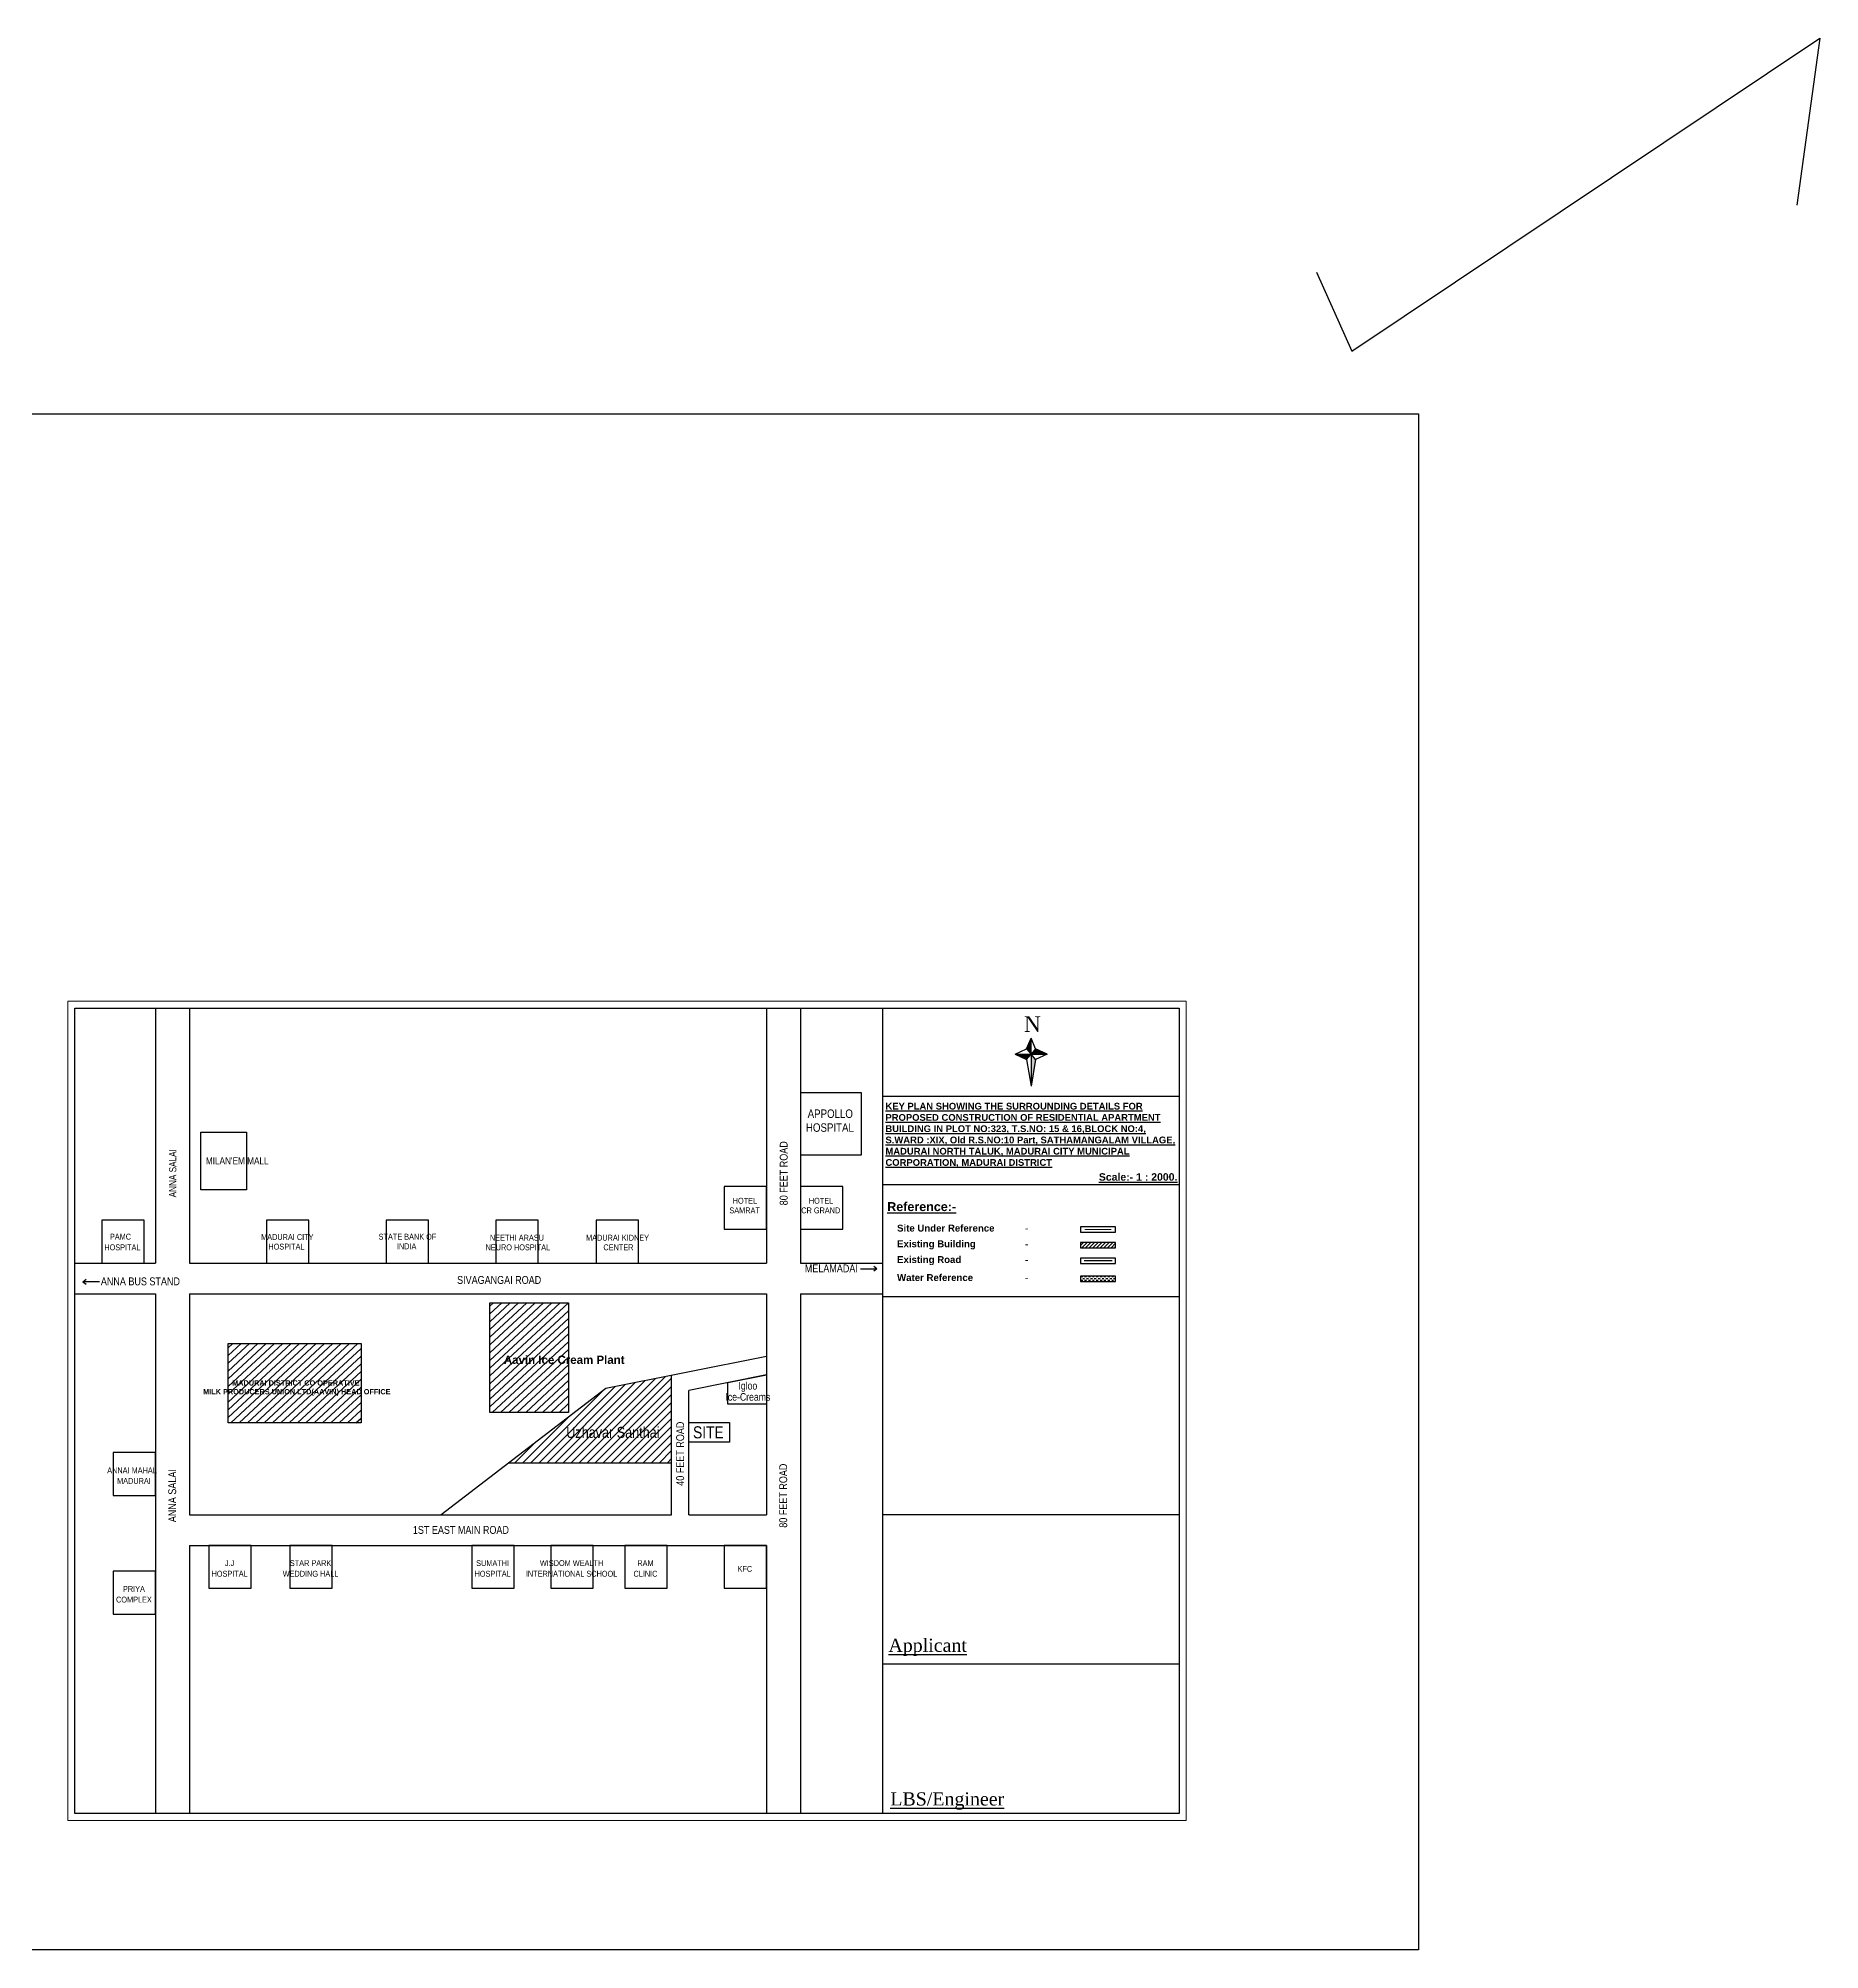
# Model space of a CAD drawing. Header units: metres. Extents: x 7583 to 7845, y 447 to 541.
# Drawn here: x 7759.5 to 7844.8, y 449.5 to 541 of the extents above; entities that cross this region are included whole.
import ezdxf
from ezdxf.enums import TextEntityAlignment as Align

# ---------------------------------------------------------------- set-up
doc = ezdxf.new("R2010")
doc.units = ezdxf.units.M
doc.layers.add('LOCATION_PLAN', color=7, linetype='Continuous', lineweight=0)
doc.styles.add('CODE', font='arialbd.ttf')
doc.styles.add('CORP LOCATION', font='ARIALN.TTF')
doc.styles.add('style4', font='arialbd.ttf', dxfattribs={"height": 3.81})
doc.styles.add('Times New', font='times.ttf')
doc.styles.add('TR', font='arialbd.ttf')

msp = doc.modelspace()

# ---------------------------------------------------------------- hatches: boundary and pattern name
h = msp.add_hatch()
h.set_pattern_fill('ANSI31', color=256, scale=0.990026, style=0)
h.set_pattern_definition([(45, (7559.87837, 430.87091), (-0.08750673, 0.08750673), [])])
h.paths.add_polyline_path([(7811.107, 483.324), (7809.433, 483.324), (7809.433, 483.073), (7811.107, 483.073)])
h = msp.add_hatch()
h.set_pattern_fill('DASH', color=256, scale=0.029129)
h.set_pattern_definition([(0, (7544.7537, 325.03303), (0.092483292, 0.092483292), [0.09248329, -0.09248329])])
h.paths.add_polyline_path([(7811.107, 481.457), (7811.107, 481.708), (7809.433, 481.708), (7809.433, 481.457)])
h = msp.add_hatch()
h.set_pattern_fill('ANSI31', color=256, scale=0.085541, angle=-2.12407, style=0)
h.set_pattern_definition([(42.8759278, (174.2713, 4594.97814), (-0.184794299, 0.199029975), [])])
h.paths.add_polyline_path([(7784.913, 475.195), (7784.913, 480.437), (7781.152, 480.437), (7781.152, 475.195)])
h.paths.add_polyline_path([(7774.99, 474.692), (7774.99, 478.485), (7768.632, 478.485), (7768.632, 474.692)])
h.paths.add_polyline_path([(7781.722, 477.406), (7787.703, 477.406), (7787.703, 478.017), (7781.722, 478.017)], flags=9)
h.paths.add_polyline_path([(7767.346, 475.903), (7776.48, 475.903), (7776.48, 476.395), (7767.346, 476.395)], flags=9)
h.paths.add_polyline_path([(7768.752, 476.409), (7775.075, 476.409), (7775.075, 476.797), (7768.752, 476.797)], flags=9)
h = msp.add_hatch()
h.set_pattern_fill('ANSI31', color=1, scale=0.085541)
h.set_pattern_definition([(45, (169.57613, 4643.0637), (-0.192044089, 0.192044089), [])])
h.paths.add_polyline_path([(7786.712, 476.334), (7782.057, 472.768), (7789.85, 472.768), (7789.85, 476.958)])
h.paths.add_polyline_path([(7784.674, 473.827), (7789.413, 473.827), (7789.413, 474.645), (7784.674, 474.645)], flags=24)

# ---------------------------------------------------------------- linework, layer by layer
for p, q in [((7822.421, 525.974), (7844.817, 540.957)), ((7844.817, 540.957), (7843.717, 532.966)), ((7820.722, 529.769), (7822.421, 525.974)), ((7765.151, 494.541), (7765.151, 482.337)), ((7766.769, 494.541), (7766.769, 482.337)), ((7794.398, 494.541), (7794.398, 482.337)), ((7796.016, 494.541), (7796.016, 482.337)), ((7799.968, 456.002), (7799.968, 494.541)), ((7806.845, 492.598), (7807.062, 493.108)), ((7807.062, 492.34), (7807.062, 493.108)), ((7807.28, 492.598), (7807.062, 493.108)), ((7806.295, 492.34), (7806.845, 492.598)), ((7806.295, 492.34), (7806.845, 492.083)), ((7806.295, 492.34), (7807.83, 492.34)), ((7806.845, 492.598), (7807.062, 492.34)), ((7806.845, 492.083), (7807.062, 492.34)), ((7807.28, 492.598), (7807.062, 492.34)), ((7807.28, 492.083), (7807.062, 492.34)), ((7807.062, 492.34), (7807.062, 490.805)), ((7807.83, 492.34), (7807.28, 492.598)), ((7807.83, 492.34), (7807.28, 492.083)), ((7806.845, 492.083), (7807.062, 490.805)), ((7807.28, 492.083), (7807.062, 490.805)), ((7799.968, 490.328), (7814.157, 490.328)), ((7799.968, 486.103), (7814.157, 486.103)), ((7761.278, 482.337), (7765.151, 482.337)), ((7766.769, 482.337), (7794.398, 482.337)), ((7796.016, 482.337), (7799.968, 482.337)), ((7799.682, 482.064), (7799.527, 482.181)), ((7810.94, 482.446), (7809.601, 482.446)), ((7761.675, 481.444), (7761.831, 481.561)), ((7762.468, 481.444), (7761.675, 481.444)), ((7761.675, 481.444), (7761.831, 481.327)), ((7798.889, 482.064), (7799.682, 482.064)), ((7799.682, 482.064), (7799.527, 481.947)), ((7761.278, 480.87), (7765.151, 480.87)), ((7765.151, 480.87), (7765.151, 456.002)), ((7766.769, 480.87), (7794.398, 480.87)), ((7766.769, 480.87), (7766.769, 470.294)), ((7794.398, 480.87), (7794.398, 470.294)), ((7796.016, 480.87), (7799.968, 480.87)), ((7796.016, 480.87), (7796.016, 456.002)), ((7799.968, 480.746), (7814.157, 480.746)), ((7794.398, 477.863), (7786.712, 476.334)), ((7789.85, 470.294), (7789.85, 476.958)), ((7794.398, 476.987), (7790.683, 476.248)), ((7786.712, 476.334), (7778.826, 470.294)), ((7790.683, 470.294), (7790.683, 476.248)), ((7789.85, 472.768), (7782.057, 472.768)), ((7766.769, 470.294), (7789.85, 470.294)), ((7790.683, 470.294), (7794.398, 470.294)), ((7799.968, 470.311), (7814.157, 470.311)), ((7766.769, 468.827), (7794.398, 468.827)), ((7766.769, 468.827), (7766.769, 456.002)), ((7794.398, 468.827), (7794.398, 456.002)), ((7799.968, 463.157), (7814.157, 463.157))]:
    msp.add_line(p, q)
at = {"color": 1}
for p, q in [((7796.016, 490.486), (7796.016, 487.518)), ((7792.371, 486.01), (7792.371, 483.957)), ((7796.016, 486.01), (7796.016, 483.957)), ((7762.572, 484.389), (7762.572, 482.337)), ((7770.464, 484.389), (7770.464, 482.337)), ((7776.192, 484.389), (7776.192, 482.337)), ((7781.433, 484.389), (7781.433, 482.337)), ((7786.248, 484.389), (7786.248, 482.337)), ((7763.124, 473.269), (7763.124, 471.216)), ((7767.704, 468.827), (7767.704, 466.775)), ((7771.579, 468.827), (7771.579, 466.775)), ((7780.294, 468.827), (7780.294, 466.775)), ((7784.074, 468.827), (7784.074, 466.775)), ((7787.611, 468.827), (7787.611, 466.775)), ((7792.371, 468.827), (7792.371, 466.775)), ((7763.124, 467.591), (7763.124, 465.539))]:
    msp.add_line(p, q, dxfattribs=at)
for points in [[(7614.066, 522.987), (7825.601, 522.987), (7825.601, 449.476), (7614.066, 449.476)], [(7761.278, 494.541), (7814.157, 494.541), (7814.157, 456.002), (7761.278, 456.002)], [(7767.321, 488.611), (7769.5, 488.611), (7769.5, 485.839), (7767.321, 485.839)], [(7809.433, 483.825), (7811.107, 483.825), (7811.107, 484.077), (7809.433, 484.077)], [(7809.433, 483.073), (7811.107, 483.073), (7811.107, 483.324), (7809.433, 483.324)], [(7809.433, 482.32), (7811.107, 482.32), (7811.107, 482.572), (7809.433, 482.572)], [(7809.433, 481.457), (7811.107, 481.457), (7811.107, 481.708), (7809.433, 481.708)], [(7781.152, 480.437), (7784.913, 480.437), (7784.913, 475.195), (7781.152, 475.195)], [(7768.632, 478.485), (7774.99, 478.485), (7774.99, 474.692), (7768.632, 474.692)], [(7794.398, 475.582), (7792.54, 475.582), (7792.54, 476.617), (7794.398, 476.987)], [(7790.683, 474.716), (7792.626, 474.716), (7792.626, 473.765), (7790.683, 473.765)]]:
    msp.add_lwpolyline(points, close=True)
for points in [[(7796.016, 487.518), (7798.947, 487.518), (7798.947, 490.486), (7796.016, 490.486)], [(7792.371, 483.957), (7794.398, 483.957), (7794.398, 486.01), (7792.371, 486.01)], [(7796.016, 483.957), (7798.043, 483.957), (7798.043, 486.01), (7796.016, 486.01)], [(7762.572, 482.337), (7764.599, 482.337), (7764.599, 484.389), (7762.572, 484.389)], [(7770.464, 482.337), (7772.492, 482.337), (7772.492, 484.389), (7770.464, 484.389)], [(7776.192, 482.337), (7778.22, 482.337), (7778.22, 484.389), (7776.192, 484.389)], [(7781.433, 482.337), (7783.46, 482.337), (7783.46, 484.389), (7781.433, 484.389)], [(7786.248, 482.337), (7788.275, 482.337), (7788.275, 484.389), (7786.248, 484.389)], [(7763.124, 471.216), (7765.151, 471.216), (7765.151, 473.269), (7763.124, 473.269)], [(7767.704, 466.775), (7769.731, 466.775), (7769.731, 468.827), (7767.704, 468.827)], [(7771.579, 466.775), (7773.606, 466.775), (7773.606, 468.827), (7771.579, 468.827)], [(7780.294, 466.775), (7782.321, 466.775), (7782.321, 468.827), (7780.294, 468.827)], [(7784.074, 466.775), (7786.101, 466.775), (7786.101, 468.827), (7784.074, 468.827)], [(7787.611, 466.775), (7789.639, 466.775), (7789.639, 468.827), (7787.611, 468.827)], [(7792.371, 466.775), (7794.398, 466.775), (7794.398, 468.827), (7792.371, 468.827)], [(7763.124, 465.539), (7765.151, 465.539), (7765.151, 467.591), (7763.124, 467.591)]]:
    msp.add_lwpolyline(points, dxfattribs=at)
at = {"const_width": 0.0437}
msp.add_lwpolyline([(7809.62, 483.945), (7810.896, 483.945)], dxfattribs=at)
for points in [[(7807.062, 493.108), (7807.062, 492.34), (7806.845, 492.598)], [(7806.295, 492.34), (7807.062, 492.34), (7806.845, 492.083)], [(7807.062, 492.34), (7807.28, 492.598), (7807.83, 492.34)], [(7807.062, 492.34), (7807.28, 492.083), (7807.062, 490.805)]]:
    msp.add_solid(points)
at = {"layer": 'LOCATION_PLAN'}
msp.add_lwpolyline([(7760.945, 494.874), (7814.49, 494.874), (7814.49, 455.669), (7760.945, 455.669)], close=True, dxfattribs=at)

# ---------------------------------------------------------------- texts
for s, height, style, p in [('N', 0.745, 'Times New', (7806.719, 493.402)), ('%%UScale:- 1 : 2000.', 0.35877, 'style4', (7810.306, 486.281)), ('%%UReference:-', 0.42901, 'style4', (7800.175, 484.827)), ('Site Under Reference', 0.33001, 'style4', (7800.647, 483.847)), ('-', 0.33, 'Times New', (7806.764, 483.848)), ('Existing Building', 0.33001, 'style4', (7800.647, 483.095)), ('-', 0.33, 'Times New', (7806.764, 483.095)), ('Existing Road', 0.33001, 'style4', (7800.647, 482.342)), ('-', 0.33, 'Times New', (7806.764, 482.343)), ('Water Reference ', 0.33001, 'style4', (7800.647, 481.479)), ('-', 0.33, 'Times New', (7806.764, 481.479)), ('%%UApplicant', 0.63133, 'Times New', (7800.231, 463.733)), ('%%ULBS/Engineer', 0.63133, 'Times New', (7800.321, 456.38))]:
    msp.add_text(s, height=height, dxfattribs=dict(style=style)).set_placement(p)
for s, height, style, p in [('APPOLLO', 0.4045, 'CORP LOCATION', (7797.449, 489.488)), ('HOSPITAL', 0.4045, 'CORP LOCATION', (7797.431, 488.825)), ("MILAN'EM MALL", 0.34358, 'CORP LOCATION', (7769.06, 487.235)), ('SAMRAT', 0.2797, 'CORP LOCATION', (7793.349, 484.861)), ('HOTEL', 0.2797, 'CORP LOCATION', (7793.362, 485.32)), ('CR GRAND', 0.2797, 'CORP LOCATION', (7796.994, 484.861)), ('HOTEL', 0.2797, 'CORP LOCATION', (7797.007, 485.32)), ('HOSPITAL', 0.2797, 'CORP LOCATION', (7763.563, 483.093)), ('PAMC', 0.2797, 'CORP LOCATION', (7763.471, 483.603)), ('MADURAI CITY', 0.27975, 'CORP LOCATION', (7771.458, 483.585)), ('HOSPITAL', 0.2797, 'CORP LOCATION', (7771.417, 483.126)), ('STATE BANK OF', 0.27975, 'CORP LOCATION', (7777.209, 483.6)), ('INDIA', 0.2797, 'CORP LOCATION', (7777.169, 483.141)), ('NEURO HOSPITAL', 0.27975, 'CORP LOCATION', (7782.493, 483.093)), ('NEETHI ARASU', 0.27975, 'CORP LOCATION', (7782.45, 483.552)), ('MADURAI KIDNEY', 0.27975, 'CORP LOCATION', (7787.265, 483.552)), ('CENTER', 0.2797, 'CORP LOCATION', (7787.308, 483.093)), ('MELAMADAI', 0.3764, 'CORP LOCATION', (7797.499, 482.083)), ('ANNA BUS STAND', 0.37639, 'CORP LOCATION', (7764.425, 481.463)), ('SIVAGANGAI ROAD', 0.37639, 'CORP LOCATION', (7781.598, 481.531)), ('Aavin Ice Cream Plant', 0.3937, 'TR', (7784.712, 477.712)), ('MADURAI DISTRICT CO OPERATIVE ', 0.25016, 'TR', (7771.913, 476.603)), ('Igloo', 0.3624, 'CORP LOCATION', (7793.504, 476.468)), ('MILK PRODUCERS UNION LTD(AAVIN) HEAD OFFICE', 0.25016, 'TR', (7771.913, 476.184)), ('Ice-Creams', 0.3624, 'CORP LOCATION', (7793.504, 475.934)), ('Uzhavar Santhai', 0.52731, 'CORP LOCATION', (7787.043, 474.236)), ('SITE', 0.5759, 'CORP LOCATION', (7791.613, 474.239)), ('ANNAI MAHAL', 0.27975, 'CORP LOCATION', (7764.023, 472.422)), ('MADURAI', 0.2797, 'CORP LOCATION', (7764.115, 471.913)), ('1ST EAST MAIN ROAD', 0.37639, 'CORP LOCATION', (7779.767, 469.569)), ('HOSPITAL', 0.2797, 'CORP LOCATION', (7768.695, 467.471)), ('J.J', 0.2797, 'CORP LOCATION', (7768.695, 467.981)), ('WEDDING HALL', 0.27975, 'CORP LOCATION', (7772.57, 467.471)), ('STAR PARK', 0.2797, 'CORP LOCATION', (7772.57, 467.981)), ('HOSPITAL', 0.2797, 'CORP LOCATION', (7781.285, 467.471)), ('SUMATHI', 0.2797, 'CORP LOCATION', (7781.285, 467.981)), ('INTERNATIONAL SCHOOL', 0.27975, 'CORP LOCATION', (7785.065, 467.471)), ('WISDOM WEALTH', 0.27975, 'CORP LOCATION', (7785.065, 467.981)), ('CLINIC', 0.2797, 'CORP LOCATION', (7788.602, 467.471)), ('RAM', 0.2797, 'CORP LOCATION', (7788.602, 467.981)), ('KFC', 0.2797, 'CORP LOCATION', (7793.362, 467.705)), ('PRIYA', 0.2797, 'CORP LOCATION', (7764.115, 466.745)), ('COMPLEX', 0.2797, 'CORP LOCATION', (7764.115, 466.235))]:
    msp.add_text(s, height=height, dxfattribs=dict(style=style)).set_placement(p, align=Align.MIDDLE_CENTER)
at = {"style": 'CORP LOCATION'}
for s, height, p in [('ANNA SALAI', 0.3419, (7765.971, 486.637)), ('80 FEET ROAD', 0.37639, (7795.219, 486.637)), ('40 FEET ROAD', 0.37639, (7790.262, 473.217)), ('ANNA SALAI', 0.3764, (7765.948, 471.208)), ('80 FEET ROAD', 0.37639, (7795.196, 471.208))]:
    msp.add_text(s, height=height, rotation=90, dxfattribs=at).set_placement(p, align=Align.MIDDLE_CENTER)
at = {"insert": (7800.09, 490.009), "char_height": 0.32314, "attachment_point": 1, "style": 'CODE'}
msp.add_mtext_dynamic_manual_height_columns('{\\LKEY PLAN SHOWING THE SURROUNDING DETAILS FOR \\PPROPOSED CONSTRUCTION OF RESIDENTIAL \\C0;APARTMENT \\PBUILDING IN PLOT NO:323, T.S.NO: 15 & 16,BLOCK NO:4, \\PS.WARD :XIX, Old R.S.NO:10 Part, SATHAMANGALAM VILLAGE,\\PMADURAI NORTH TALUK, \\C256;MADURAI CITY MUNICIPAL \\PCORPORATION, MADURAI DISTRICT}', width=528.68264, gutter_width=234.25, heights=[279.318], dxfattribs=at)

doc.saveas('drawing.dxf')
